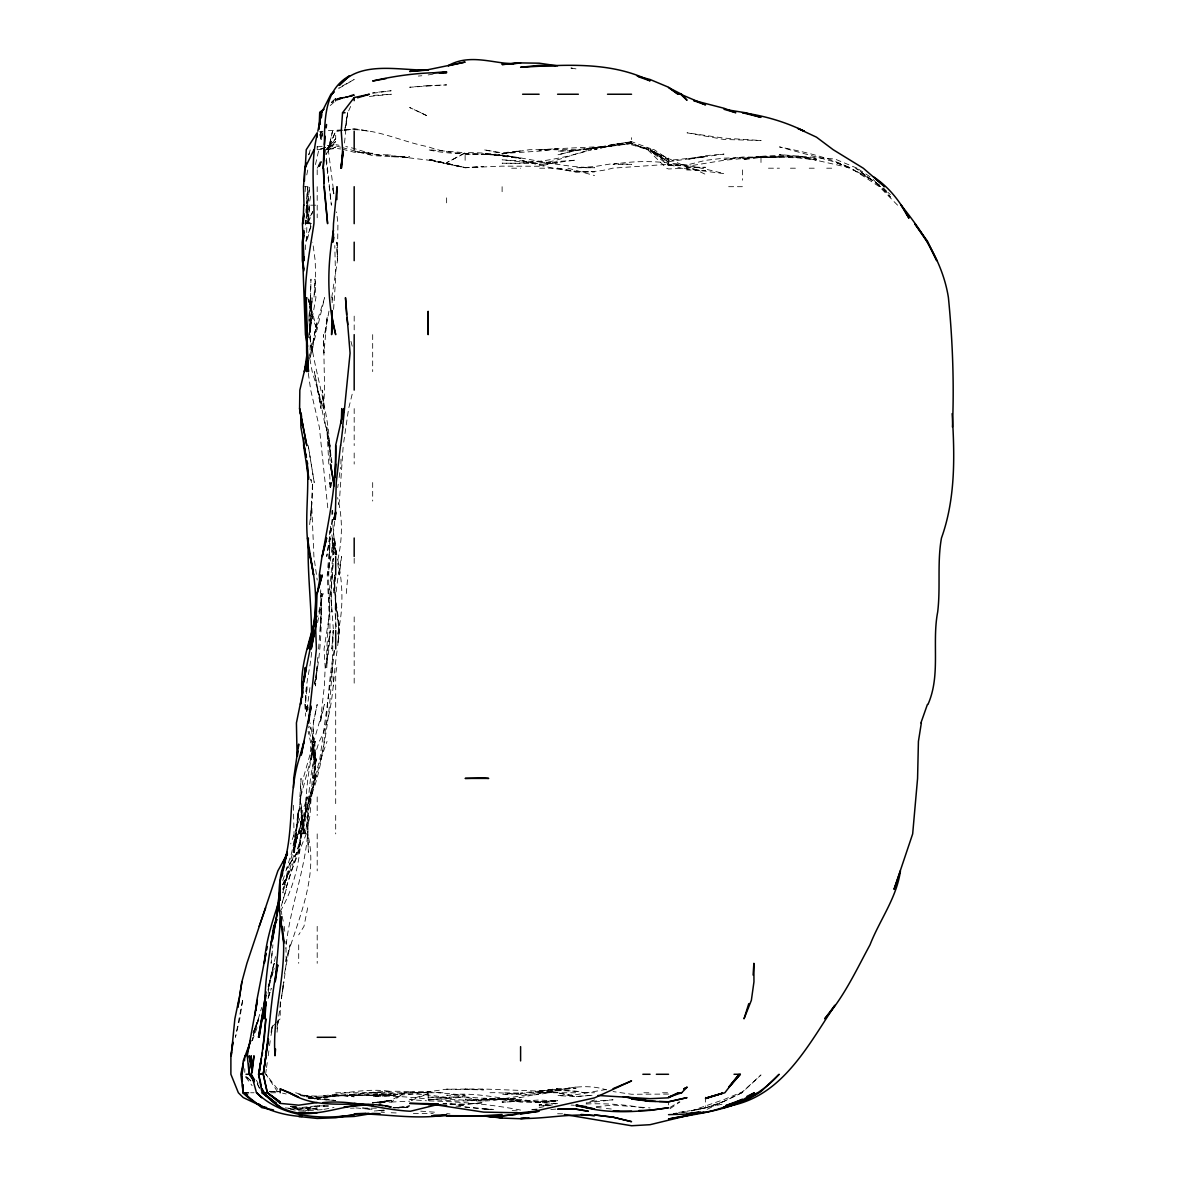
<?xml version="1.0" encoding="UTF-8"?>
<svg xmlns="http://www.w3.org/2000/svg" width="1185" height="1185" viewBox="0 0 1185 1185"><rect width="100%" height="100%" fill="white"/><g stroke="black" fill="none" stroke-linecap="round" stroke-linejoin="round"><path stroke-width="0.75" stroke-dasharray="5 3.75" d="M244.791 1072.425L244.791 1068.722M340.939 464.061L340.969 458.521M305.908 219.98L305.004 228.72M305.967 212.574L306.011 208.886M332.141 510.291L332.274 513.994M312.751 211.345L306.856 223.669L306.574 242.17L311.092 225.357L305.434 242.17L305.434 249.561M335.251 576.858C331.963 599.432 343.043 621.547 337.769 643.929L339.117 630.479L335.696 602.084L339.117 630.479L337.71 645.618M337.74 563.245L339.399 575.006L341.532 556.52C337.384 580.369 332.852 604.661 336.57 628.894M285.659 961.642C297.391 920.034 318.78 878.278 307.744 833.885L308.367 852.371C307.108 815.176 306.915 777.064 319.269 741.425C334.096 712.97 332.392 681.316 337.118 650.624M318.617 648.98L321.268 611.993L321.594 593.492L320.335 630.479L321.268 611.993L320.691 589.804M331.933 514.497L332.111 511.135M333.592 309.404L335.607 279.156L334.792 245.532M332.2 575.006L331.193 593.492L331.815 611.993L330.733 593.492L333.489 558.194L330.733 593.492L333.311 628.805M299.879 796.898L301.034 778.412L300.353 796.898L304.041 833.885L299.879 796.898L301.257 815.399L305.078 833.885L301.301 815.399M306.1 220.321L305.878 223.669L311.033 193.422M306.574 203.509L307.863 186.697L304.427 186.697M310.663 353.115L317.195 321.298L324.646 297.642L309.655 359.84C310.811 339.206 310.248 318.365 312.307 297.642L308.426 338.317M305.108 191.733L305.537 186.697L305.197 190.059M346.287 593.492L347.872 575.006M305.819 220.321L305.523 223.669L309.537 186.697L306.708 213.596L307.152 205.183L306.56 211.908M272.002 953.244L271.113 963.316L272.417 949.881M333.444 630.479L331.756 648.98L333.178 630.479C332.096 686.722 329.608 743.691 309.389 796.898L319.728 759.926L334.925 648.98M686.737 168.196L687.019 167.278L705.519 167.292L687.019 167.278L650.047 149.71L668.533 160.375L705.519 156.731L687.019 159.368L705.519 155.65L724.005 154.094L668.533 161.649L650.047 149.71L668.533 159.294L654.194 149.71L631.546 144.718L647.632 149.71L666.488 168.196L668.533 168.981L686.737 168.196L687.019 164.967L705.519 160.345L724.005 158.153L742.506 157.575L724.005 159.486L742.506 157.042L779.478 157.146L760.992 157.368L742.506 159.797C767.021 152.939 791.817 156.198 816.465 159.975L797.979 157.857L760.992 156.805L724.005 160.286L687.019 166.33L668.533 164.715L650.047 148.421L631.546 141.667L613.06 144.629L631.546 141.667M309.64 524.585L312.173 501.048L312.573 482.547L310.751 519.534L311.551 501.048L313.906 556.52L317.195 580.043M272.58 948.193L272.906 944.83M307.67 297.642L311.966 316.128L317.195 330.289L308.322 297.642L312.188 316.128L310.618 297.642L310.959 279.156L309.789 316.128L310.929 297.642L308.974 316.128L309.596 334.629L311.951 353.115L314.351 334.629L317.195 323.609L314.38 334.629L312.04 353.115L309.581 334.629L311.477 316.128L309.3 334.629L315.906 297.642L314.929 279.156L314.025 297.642L315.699 279.156L315.195 260.656L312.707 242.17M343.102 447.249L339.414 501.048L337.562 507.313M317.728 657.468L315.477 685.952L317.195 667.466L315.565 677.553M335.414 576.695L333.666 593.492L334.451 575.006L335.696 606.068L333.755 576.858M277.053 1032.239L278.312 1020.478M282.83 884.736L289.57 870.871L282.563 884.736C299.731 858.281 301.138 826.389 309.581 796.898L300.353 833.885L310.351 796.898L305.019 815.399L302.901 833.885L306.352 796.898L305.567 815.399C305.656 790.484 308.678 765.451 315.328 741.425L300.768 796.898L293.139 852.371L295.569 833.885L291.747 852.371L285.911 870.871M306.53 198.458L307.863 186.697L306.989 205.183L308.189 223.669L309.626 205.183L307.804 223.669L312.825 211.908M311.566 652.328C310.203 672.517 302.353 692.544 306.708 712.852M283.259 985.179L276.89 1028.876M284.4 978.454L286.192 963.316L285.911 941.468M332.067 519.534L326.734 556.52L332.881 519.534M344.509 142.985L347.546 112.723L344.598 131.224L347.812 112.723L350.642 106.443M268.225 1055.776L269.321 1047.377M269.543 1045.688L270.195 1040.652M334.688 521.222L331.015 556.52L327.875 575.006L329.963 556.52C325.505 593.448 334.97 630.731 325.682 667.466L330.245 630.479L327.712 648.98L326.793 667.466L326.779 648.98L329.075 611.993L327.223 575.006L330.185 538.02L329.4 556.52L329.593 530.628M339.147 477.511L340.495 467.423M343.724 442.212L348.627 408.588L352.76 391.776M282.756 988.542L281.408 998.629L284 981.817M282.978 986.853L283.659 981.817M309.937 687.641L307.641 704.453L307.907 711.844L307.611 704.453L308.056 707.815M265.573 1074.277L266.299 1069.226M266.536 1067.552L267.751 1059.138M337.725 487.598L338.229 484.235M331.726 297.642L337.458 260.656L336.747 242.17L337.414 260.656L337.932 223.669L336.584 211.908M315.462 164.582L318.839 149.71L335.696 144.14L318.187 149.71L335.696 145.874L340.539 147.162M304.886 815.399L298.709 849.201L285.659 889.357L291.288 870.871L306.322 833.885L310.011 815.399L313.462 759.926L313.344 722.939L317.195 704.453L313.27 722.939L311.581 759.926L313.047 741.425L311.077 759.926L310.44 741.425L308.115 731.338M284.489 973.403L290.177 944.83L286.089 959.954M315.299 679.227L314.203 685.952C320.957 654.564 322.409 622.125 320.483 590.145M268.091 993.578L270.061 981.817L273.779 970.041M305.004 223.669L305.567 220.321M336.777 667.466L335.696 673.761L335.696 806.215M277.009 1027.202L278.194 1020.478M337.636 634.079C343.769 608.483 343.087 582.057 337.058 556.52M337.814 559.853C342.421 539.323 342.835 518.067 337.577 497.611M334.111 650.654C324.586 699.254 329.445 750.09 310.766 796.898L317.195 771.302M275.572 956.606L268.284 986.853M307.656 907.843L303.982 926.344L298.709 934.861M306.767 174.921L308.115 168.196M270.965 1035.601L272.654 1027.202M328.971 311.092L324.72 334.629L327.267 316.128L323.935 353.115L323.52 334.629L324.616 390.102L323.386 408.588L312.203 371.601L309.107 354.789M314.84 778.412L310.811 796.898L305.271 833.885L308.204 815.399C309.507 860.947 290.058 903.192 285.837 948.193M317.61 622.688L323.001 593.492L317.639 616.911M305.063 815.399L300.501 833.885L301.42 815.399L299.346 833.885L302.516 815.399L293.495 852.371L297.939 833.885L293.969 852.371L303.197 778.412L324.423 704.453L320.246 722.939L324.349 685.952L325.179 667.466L324.053 648.98L329.904 611.993L329.163 593.492L332.807 556.52L332.096 538.02L333.474 554.832M252.005 1040.652L252.835 1037.29M271.247 1030.565L272.58 1025.514M308.87 154.761L310.233 149.71L308.737 154.761M297.035 852.371L286.296 869.331L297.05 852.371L298.709 846.283M252.39 1040.652L257.841 1025.514M288.933 870.871L282.889 889.357L288.933 870.871L282.904 892.883C288.385 860.177 301.597 829.5 307.567 796.898L290.651 843.972M255.012 1027.202L258.463 1018.804L253.338 1035.601L261.722 1007.413M281.23 906.169L286.222 889.357L281.645 904.481M270.995 1032.239L272.506 1027.202M258.404 1018.804L253.086 1035.601L258.671 1018.804L253.397 1032.239M282.8 880.618L285.392 872.486M268.062 998.629L271.291 988.542M268.136 986.853L274.209 968.367M321.239 161.471L319.017 168.196L321.49 161.471M268.165 996.94L271.098 988.542M320.454 759.926L327.03 741.425M268.299 996.94L270.921 990.216M252.998 1032.668L259.397 1018.804M317.195 174.743L317.195 168.196L321.52 158.953M282.756 884.736L289.244 870.871L294.502 852.371L296.324 833.885L294.502 852.371L293.347 804.304M280.223 911.472C293.791 887.935 300.486 860.977 300.901 833.885L298.798 852.371C302.027 821.072 317.55 792.054 315.077 759.926L313.951 778.412L316.04 759.926L314.662 741.425L309.655 726.301M317.195 168.196L321.15 162.034M326.082 154.331L329.045 149.71L335.696 147.073L326.512 149.71L335.696 138.675L335.696 132.409M335.696 138.675L327.401 149.71L335.696 131.224L342.421 130.291M271.587 1027.425L275.29 1023.721M276.52 1022.492L280.223 1018.804L280.223 1000.303M331.711 101.91L335.696 98.296L352.508 96.074M330.245 105.524L335.696 100.71L354.182 94.237L335.696 99.999L354.182 95.363L335.696 99.17L331.696 102.562L335.696 99.17L350.819 96.459M326.453 148.703L335.696 141.637L326.482 149.71L335.696 148.377L340.628 148.954M391.168 1100.272L372.683 1102.657L391.168 1102.05L404.752 1092.763L391.168 1100.272L372.683 1103.531M669.955 1108.745L679.909 1101.961M707.06 1109.323L741.899 1092.763L760.992 1074.943L742.506 1091.815L724.005 1099.532L691.833 1110.656M670.073 1107.397L679.316 1101.783M338.777 88.416L354.182 79.528L338.777 87.942M342.139 147.577L372.683 155.605L409.654 157.62L391.168 155.739L428.155 160.108L465.127 167.544L428.155 159.101L465.127 167.544L483.628 166.596L465.127 167.752L428.155 159.634L465.127 167.752L502.114 166.137L539.101 166.255L557.587 162.389L576.073 160.108L557.587 161.516L539.101 164.789L557.587 162.834L502.114 159.827L539.101 163.574L502.114 163.174C532.732 164.211 562.445 158.553 591.596 149.71C568.059 154.331 545.026 169.366 520.6 160.138C550.21 168.151 582.057 176.817 612.467 168.196L668.533 164.285L687.019 169.944L705.519 170.64L687.019 168.862L724.005 173.632C687.789 164.241 650.491 157.59 613.06 164.419L631.546 164.33L613.06 163.545L594.574 166.567L576.073 167.752L594.574 167.752C550.981 167.248 508.78 151.443 465.127 152.746L446.641 162.701L465.127 153.028L465.127 161.634M741.899 1092.763L724.005 1101.398L705.519 1107.842L691.833 1110.878M411.343 1100.524L428.155 1093.651L428.155 1100.88C459.113 1101.665 490.131 1104.094 520.6 1110.093M594.574 1099.828L586.16 1103.042L613.06 1099.799L591.211 1101.354M724.005 1101.428L705.519 1107.842L687.019 1111.219M428.155 1093.651L409.654 1099.621L426.467 1100.761M320.083 131.979L322.972 131.224M335.696 99.999L354.182 95.348M490.012 1092.763C509.12 1091.918 528.451 1098.051 547.307 1092.763C566.43 1087.934 587.064 1083.49 606.335 1089.874M547.307 1092.763L557.587 1090.2L576.073 1088.23L557.587 1088.6L539.101 1091.118L483.628 1089.015L446.641 1089.193L409.654 1094.422L372.683 1096.643C409.788 1093.666 446.464 1105.027 483.628 1099.428L465.127 1099.236L483.628 1100.969L465.127 1097.043L428.155 1097.162L446.641 1097.769C398.249 1088.23 349.012 1098.999 300.397 1095.325M691.403 1110.834L724.005 1103.798M502.114 1101.339L543.974 1092.763L557.587 1092.333L539.101 1092.674L502.114 1099.013L483.628 1099.606L502.114 1099.665L520.6 1097.443M539.101 1107.694L555.913 1104.079M443.279 1103.428L446.641 1103.294M538.627 1092.763L576.073 1087.015M322.246 1109.649L306.1 1110.76M323.92 1109.338L334.007 1107.501M397.893 1108.034L409.654 1105.901L392.842 1107.916M428.155 74.936L433.192 74.107M613.06 145.133L583.301 149.71L631.546 143.385L648.595 149.71L631.546 143.548L576.073 150.702L557.587 151.102L576.073 150.376L557.587 154.894L578.65 149.71L631.546 143.4L647.958 149.71L668.533 161.989L668.533 168.196M446.641 1098.688L465.127 1096.984L502.114 1099.665L483.628 1099.932L502.114 1098.747C477.733 1104.85 452.877 1096.244 428.155 1100.05L465.127 1095.918M545.337 149.71L557.587 148.658L539.842 149.71L576.073 149.651L613.06 146.066L557.587 148.658L539.101 151.147L502.114 153.546L483.628 149.71L502.114 152.85L520.6 150.821L502.114 153.917L529.473 149.71L552.521 149.71M539.101 1092.763L557.587 1090.2L576.073 1091.163L584.368 1092.763C557.143 1087.267 529.591 1094.481 502.114 1094.333L520.6 1093.103L502.114 1092.763M344.094 130.069L354.182 128.676L369.113 131.224L354.182 129.209L326.601 130.765M539.101 1091.133L557.587 1088.6M678.62 1112.404L685.345 1111.486M372.683 93.289L391.168 90.756L372.683 92.771M372.683 1102.85L391.168 1100.332L377.719 1103.62L391.168 1100.45L372.683 1102.657M631.546 141.963L594.574 148.199L613.06 144.348L631.546 142.378M631.546 142.615L613.06 145.029L594.574 149.71L613.06 144.496L631.546 143.4M414.557 1092.763L428.155 1092.348L409.654 1092.451L391.168 1095.058L335.696 1095.073L317.195 1098.332L335.696 1095.74L391.168 1091.504C361.884 1086.838 333.266 1096.984 304.264 1096.866M307.952 1097.962C344.865 1097.547 381.451 1087.549 418.275 1092.763M317.195 146.91L325.608 145.859M327.282 145.651L335.696 144.614L339.058 145.266M557.587 1089.311L520.6 1092.97M606.335 1089.445L576.073 1094.673L557.587 1095.636L576.073 1096.51L592.885 1095.236L576.073 1096.569L557.587 1092.763L576.073 1096.569M342.421 130.483L335.696 131.224L328.275 149.71L333.918 193.422M344.094 130.306C373.127 126.514 400.16 141.563 428.155 146.733C457.899 157.872 490.012 151.532 520.6 158.257L483.628 153.695L520.6 158.509C490.294 150.584 458.625 157.161 428.155 149.71L465.127 152.746M376.045 1110.893L384.444 1109.975L374.356 1111.012M302.071 1107.427L317.195 1105.827L328.289 1105.96L317.195 1106.049L298.709 1109.042L291.984 1106.612M369.32 96.459L391.331 94.237L372.683 95.452M596.248 1106.716L613.06 1105.057L650.047 1107.916M418.335 76.062L421.816 75.751M683.671 1112.419L687.019 1112.122M550.862 1109.53L557.587 1108.967M549.396 149.71L539.101 150.451L539.101 149.71L557.587 149.71M381.111 1110.967L384.458 1110.775M586.16 1103.99C605.239 1103.265 624.569 1104.316 643.322 1107.975M394.531 1107.945L409.654 1107.16L393.02 1107.738M532.376 1109.471L537.412 1109.219M391.168 1102.05L409.654 1101.206M531.695 1109.427L539.101 1109.13M548.344 1105.412L539.101 1105.783L548.344 1105.546M376.371 1108.227L361.588 1107.99M350.493 1108.197L354.182 1108.093M354.182 1095.103L335.696 1095.592L313.847 1099.028L335.696 1095.073L354.182 1096.777L335.696 1094.718L317.195 1098.51L307.952 1098.421M413.358 1113.426L433.192 1113.396M446.641 1089.193L483.628 1089.844L465.127 1088.867M298.709 1110.893L304.264 1110.789M465.127 154.272L483.628 154.006M391.168 156.746L409.654 156.464M450.344 1104.568L465.127 1104.509L483.628 1102.672L465.127 1104.139L450.344 1103.783M420.749 1111.174L437.872 1112.419M321.816 137.949L319.95 131.224L321.668 131.224L322.898 137.949L321.668 131.224M318.839 149.71L317.195 149.71L317.195 143.652M325.831 149.71L329.045 149.71M511.668 168.196L520.6 168.196M539.708 168.196L557.587 168.196L576.073 171.292L594.574 171.81L576.073 172.225L557.587 168.196M768.458 168.196L779.478 168.196M790.41 168.196L797.979 168.196M809.222 168.196L816.465 168.196M826.7 168.196L834.951 168.196M728.657 186.697L742.506 186.697M315.699 205.183L306.989 205.183L309.063 223.669L306.352 208.545M306.856 223.669L311.551 223.669M250.657 1092.763L254.034 1092.763M270.61 1092.763L278.208 1092.763L265.973 1074.277L280.223 1092.511M335.696 1092.763L428.155 1092.763M429.237 1092.763L446.641 1092.763M535.679 1092.763L576.073 1092.763M582.842 1092.763L594.574 1092.763M643.87 1092.763L650.047 1092.763M662.533 1092.763L668.533 1092.763M328.289 1106.049L317.195 1106.049L298.709 1109.886L285.259 1107.768M278.371 1091.755L269.128 1091.652L280.223 1091.637L269.128 1091.296M557.587 1113.737L563.142 1113.811M668.533 1094.081L631.546 1094.259L613.06 1091.563M555.913 1103.842L502.114 1098.88L520.6 1102.124L539.101 1102.465L557.587 1100.702L539.101 1101.502L557.587 1100.998L539.101 1100.006L502.114 1102.257L520.6 1101.043L557.587 1103.531M550.195 1105.013L539.101 1104.568L548.344 1105.013M391.168 1112.745L396.708 1112.967M442.938 1103.353L446.641 1103.516M455.884 1106.123L493.715 1109.441M512.201 1110.582L518.926 1110.952M381.081 1112.197L384.444 1112.374M335.696 1100.48L317.195 1099.176L335.696 1100.554L298.709 1094.466M285.259 1107.886L301.982 1109.53M571.037 1105.057L574.399 1105.309M486.991 1109.515L465.127 1107.086M355.87 1107.916L372.683 1109.471L362.595 1108.005M298.709 1107.797L317.195 1109.515L302.071 1107.812M596.248 1107.442L604.661 1108.316M606.335 1108.493L613.06 1109.19M295.628 1092.763L317.195 1099.013L300.397 1095.518M446.641 1113.589L450.004 1113.944M342.272 149.132L354.182 152.243L372.683 153.309L354.182 151.473L372.683 154.687L391.168 154.865C375.023 157.768 361.099 149.206 345.783 146.584M450.004 1104.094L465.127 1105.872L450.004 1103.946M539.101 1101.783L520.6 1099.532L483.628 1098.258L502.114 1098.495L520.6 1100.746C495.997 1097.695 471.615 1091.696 446.641 1095.251L465.127 1095.236L428.155 1091.666L409.654 1091.8L391.168 1095.651L354.182 1095.207L372.683 1095.355L391.168 1093.933L372.683 1095.281L391.168 1095.058L372.683 1092.777M571.037 68.063L576.073 68.893L571.037 68.019M290.31 1109.278L295.346 1110.152M293.673 1106.523L297.035 1107.131M291.984 1106.449L297.035 1107.457M303.612 1109.871L308.515 1110.908M282.548 1093.162L286.148 1093.977M567.971 168.196L594.574 175.573M293.673 1106.242L297.035 1107.279M692.395 168.196L705.519 174.373M857.036 168.196L834.951 159.042L779.478 154.598L816.465 159.027L797.979 156.109L851.511 168.196L834.951 162.019L779.478 146.925C803.756 151.858 828.433 157.101 850.726 168.196L834.951 162.019C850.741 168.596 866.546 175.661 880.47 185.704M668.533 161.989L650.047 150.643L668.533 165.633L687.019 165.411L668.533 164.715L687.019 164.967L687.019 167.278M858.518 169.188L871.938 178.017M883.106 187.837L886.765 191.259M887.995 192.4L890.424 194.681M873.138 179.424L880.337 186.697L875.537 181.735M897.578 205.183L879.344 186.697L853.452 169.677L871.938 179.868L855.777 168.196L880.544 186.697L890.424 197.051L883.151 187.985M250.761 1080.868L247.102 1076.913L250.835 1080.868M245.739 1077.121L252.109 1085.653M256.315 1080.261L258.123 1083.268M317.462 390.102L323.475 408.588L322.557 390.102L325.519 427.074L314.351 371.601L321.031 408.588L317.195 387.08M319.95 131.224L321.964 137.949M350.953 341.354L352.271 346.39M319.831 134.586L321.535 141.311M307.167 722.939L311.685 741.425L314.588 759.926L314.321 778.412L314.751 759.926L312.41 741.425L314.484 759.926L313.581 741.425L310.1 722.939M320.069 134.586L321.268 139.623M306.456 205.183L311.151 228.72M282.178 916.257L283.541 922.982M308.5 447.249L314.232 482.547L308.189 445.575M333.77 193.851L332.481 186.697L333.652 193.422M330.334 526.258L335.281 554.832L332.778 538.02L333.563 554.669L334.022 538.02L332.407 519.534M336.792 554.891L335.696 548.403L336.584 554.891M306.545 711.178L305.404 704.453L307.256 685.952L304.812 704.453L305.686 716.214M332.007 462.387L326.438 427.074L328.882 445.575L326.793 427.074L328.837 464.061M308.307 373.29L310.722 390.102L319.328 427.074L327.771 507.772M325.49 149.71L331.385 205.183L325.816 158.123M281.363 911.206L281.823 914.568M309.907 334.629C315.388 377.467 331.978 418.527 329.726 462.387M284.207 926.344L284.978 933.069M307.019 711.178L306.293 704.453L306.648 711.844M329.652 474.148L330.408 486.25M335.696 554.239L334.481 538.02L335.577 554.832M335.592 554.832L334.629 538.02L335.236 554.669M332.481 667.466L333.563 685.952M308.974 316.128L309.581 334.629M332.659 510.291L332.748 513.994M335.725 628.628L335.696 594.944M760.992 157.501L760.992 164.715M742.506 169.929L742.506 180.209M705.519 1097.088L705.519 1106.509M668.533 158.049L668.533 161.649M668.533 1101.517L668.533 1104.924M631.546 137.667L631.546 139.549M502.114 186.697L502.114 195.155M446.641 197.851L446.641 205.183M372.683 334.629L372.683 371.601M372.683 482.547L372.683 501.048M354.182 316.128L354.182 332.778M354.182 408.588L354.182 445.575M354.182 452.981L354.182 464.061M354.182 558.313L354.182 565.526M354.182 616.896L354.182 685.952M335.696 98.296L335.696 101.48M335.696 815.399L335.696 833.885M317.195 186.697L317.195 204.19M317.195 205.183L317.195 217.759M317.195 796.898L317.195 815.399M317.195 833.885L317.195 870.871M317.195 926.344L317.195 963.316M298.709 944.83L298.709 963.316M332.23 297.642L332.126 303.182L332.23 297.642M297.553 815.399L295.791 833.885L298.709 809.74L297.553 815.399M242.614 1000.303L239.8 1018.804L235.43 1037.29L242.614 1000.303M316.04 759.926L312.973 778.412L316.069 759.926L312.144 741.425L316.04 759.926M332.511 131.224L328.319 149.71L332.511 131.224M298.709 811.088L297.716 815.399L298.709 811.088M274.135 963.316L269.499 981.817L274.283 963.316M270.061 981.817L267.914 990.216L270.106 981.817M685.197 1111.604L681.864 1112.3L685.345 1111.604M317.195 1108.005L307.122 1109.619L317.195 1108.005M428.155 85.601L409.654 87.246L446.641 84.89L428.155 85.601M760.992 156.672L742.506 158.183L779.478 156.731L797.979 157.146L779.478 156.05L760.992 156.672M760.992 140.526L724.005 139.474L687.019 132.809L724.005 138.112L760.992 140.526M492.027 1109.456L483.628 1108.982L492.027 1109.471M298.709 1109.738L290.31 1106.39L298.709 1109.738M420.912 112.723L409.654 107.509L428.155 116.323L420.912 112.723M248.524 1079.046L245.873 1076.661L248.524 1079.105M259.471 1088.141L256.464 1081.979L259.471 1088.141M330.171 445.575L326.201 427.074L331.356 462.387L330.171 445.575M311.522 482.547L310.825 479.184L311.522 482.547M330.319 487.598L329.534 482.547L330.26 487.598M330.511 485.909L330.037 482.547L330.467 485.909M331.785 486.25L331.637 482.547L331.741 486.25"/><path stroke-width="1.5" d="M306.13 316.128L307.981 371.601L306.219 297.642L306.648 353.115L308.5 371.601L307.744 361.514M297.065 756.223L296.428 722.939L302.886 691.003M304.071 256.967L304.041 260.656L302.427 223.669L303.908 213.596M336.851 199.643L337.029 186.697L333.489 223.669L332.881 242.17L333.548 233.756M952.444 427.074C954.251 383.91 952.666 340.599 948.415 297.642C942.964 262.566 922.996 232.304 901.104 205.183L908.925 218.203C900.481 201.88 888.869 186.889 873.36 176.743M293.51 787.655L293.702 778.412L298.709 744.062L298.339 747.587M304.441 181.142L304.752 168.196L306.234 163.16M303.819 438.169L303.597 445.575L308.737 479.184M303.715 205.183L303.108 223.669L304.041 215.27M335.236 477.007L335.696 464.061M341.265 423.386L341.754 408.588L341.873 415.979M308.381 538.02C307.019 570.74 311.492 603.298 311.566 636.034M319.046 129.372L319.683 112.723L323.727 109.124M308.618 477.511L307.196 464.061C309.611 494.871 303.093 525.962 310.115 556.52C317.121 586.975 318.617 619.222 307.552 648.98L314.721 622.081M323.935 149.71L323.149 168.196C327.178 137.223 316.81 93.822 349.619 75.751L339.488 85.246M316.069 593.492L315.269 611.993L312.914 630.479M335.266 477.451L335.696 445.575C336.984 482.947 328.601 519.889 322.246 556.52L326.645 538.02L321.979 556.52L319.313 575.006L319.831 581.731M280.638 917.101L280.223 926.344L280.83 917.931M317.195 137.03L317.195 132.735L306.248 149.71L305.241 168.196L306.145 164.833M333.533 237.119L333.326 240.481L333.607 237.119M753.112 975.092L753.867 963.316L753.956 981.817L751.364 1000.303L744.032 1018.804L748.757 1003.665M244.495 1060.827L244.821 1055.776M357.574 97.807L369.409 94.237L354.182 97.555L342.554 112.723L341.25 131.224L342.584 149.71L341.398 168.196L343.013 151.399M304.456 679.227L305.3 667.466L300.516 704.453L301.464 699.402M265.988 1003.665L264.848 1018.804C263.633 980.143 270.728 942.031 279.067 904.496M302.827 687.641L302.145 696.039L302.723 692.677M275.557 1049.051L275.009 1055.776C271.824 1012.197 288.518 970.011 282.252 926.344L282.578 929.707M252.094 1072.588L253.99 1055.776L251.413 1074.277L256.493 1092.763L261.722 1097.606L256.493 1092.763M332.333 326.216L331.593 334.629L331.963 310.589L331.874 316.128L335.696 334.629C326.616 300.486 327.267 264.936 333.503 230.394M262.166 1055.776L262.492 1052.413M262.818 1049.051L265.825 1018.804L264.403 1037.29L258.952 1074.277L261.218 1059.138M324.423 144.674L325.238 136.26M280.564 918.286L275.201 981.817L277.808 965.005C270.995 994.896 270.18 1025.543 265.588 1055.776L268.432 1038.964L263.292 1074.277L267.306 1092.763L280.223 1103.383L298.709 1105.19L317.195 1102.524M297.435 756.4L297.983 751.112M304.012 232.082L302.901 242.17L303.952 235.445M241.873 981.817L237.948 1007.028L241.873 981.817L246.91 963.316L277.868 870.871L287.303 853.881M342.658 427.074L350.079 353.115L345.487 297.642L346.568 314.455M311.462 643.929L313.047 630.479L310.514 648.98L313.788 630.479L302.708 685.952L306.204 669.14M340.51 445.575L336.259 482.547L335.207 519.534L335.696 511.979L333.785 519.534L335.696 513.594M340.688 445.575L342.895 427.074M326.142 127.861L326.556 124.499M342.969 151.399L340.85 168.196L343.146 153.072M231.623 1052.413L231.208 1055.776L234.867 1018.804L238.674 1000.303M232.053 1049.051L232.897 1042.326M254.938 1015.441L256.864 1000.303L265.988 953.244L264.299 963.316C265.707 941.794 272.357 921.249 279.142 900.926M263.292 1074.277L265.884 1055.776L263.248 1074.277L267.306 1092.763L280.223 1102.035L280.223 1103.383M232.808 1042.326L230.897 1055.776L230.882 1074.277L238.363 1092.763L243.236 1097.577L260.182 1105.531M276.49 912.894L280.045 889.357M266.047 995.267L259.071 1037.29L266.032 991.904M280.223 885.254L280.223 899.978L280.223 880.81L287.081 852.371L283.067 870.871M303.982 230.394L302.205 242.17L302.323 260.656L303.908 270.743M255.797 1010.39L257.338 1000.303L247.265 1055.776L249.161 1074.277L254.405 1081.727M342.435 418.675L343.991 408.588L335.696 445.249M321.283 117.774L321.816 114.412M921.352 722.939L918.419 741.425L917.575 778.412L912.672 833.885L894.023 889.357L900.422 870.871C896.645 897.963 879.7 919.93 870.012 944.83C856.251 970.159 843.972 997.044 824.686 1018.804L834.951 1005.236C807.459 1046.503 780.708 1099.102 725.694 1106.494M301.168 754.875L311.181 706.127M261.781 1018.804L258.493 1037.29L264.714 1000.303M317.195 134.498C309.848 163.871 314.766 193.925 313.936 223.669C309.344 254.257 302.708 285.067 306.322 316.128M261.159 1059.138L258.582 1074.277L261.722 1091.311M274.742 926.344L272.417 939.794L278.297 907.843M309.863 714.525L308.411 722.939L316.41 648.98L315.728 630.479L317.062 593.492L322.261 575.006L317.195 593.492L320.528 575.006M310.44 711.178L311.018 707.815M261.411 1059.109L258.626 1074.277L261.337 1085.978M314.543 632.168L311.211 648.98L316.795 620.259M282 876.263L282.711 872.664M301.36 754.875L304.056 741.425L298.709 760.178C287.688 796.231 294.754 835.203 281.674 870.871C276.253 894.942 280.134 919.219 283.867 943.156M317.832 131.224L321.565 112.723L330.926 94.237L333.311 92.534M266.669 949.881L267.366 946.519M314.484 622.081C307.833 646.566 298.842 671.154 302.531 697.047M315.18 618.718L315.891 615.356M306.515 363.202L304.412 371.601L307.152 353.115L307.093 338.317L306.53 371.601L307.182 353.115L307.493 358.151L299.835 390.102L299.583 408.588L306.796 445.575L299.583 408.588L302.797 427.074L301.997 420.349M277.542 907.843L278.875 902.659M314.41 632.168L309.789 648.98L314.721 632.168M250.479 1040.652L246.199 1055.776L249.368 1045.688M927.959 704.453C940.89 675.198 931.78 642.655 937.676 611.993C940.683 587.404 937.068 562.49 941.468 538.02C955.717 498.381 954.754 455.07 952.147 413.624M265.633 907.843L259.189 926.344M250.835 1040.652L243.236 1060.96L242.095 1074.277L243.236 1063.345L240.836 1074.277L243.236 1092.763L242.658 1084.349M920.908 722.939L927.411 704.453M276.935 919.649L274.313 926.344L270.921 944.83L273.72 926.344L276.609 919.649M283.067 862.517L287.348 852.371M283.837 861.599L287.466 853.911M734.033 1074.277L739.173 1074.277L724.835 1092.763L705.519 1098.169L722.332 1093.251M728.671 1087.075L739.173 1074.277M333.548 91.926L331.4 94.237L334.259 91.971M681.642 1092.763L678.427 1092.763L668.533 1097.162L681.642 1092.763L687.019 1087.267L683.834 1088.837L687.019 1087.267M339.295 85.246C360.595 60.035 399.271 70.73 428.155 70.019L409.654 71.426L428.155 69.678L465.127 62.079L448.315 65.782M319.743 112.723L323.727 109.346L319.683 112.723L322.083 112.723M758.119 1092.763L742.506 1101.295L724.005 1107.694C745.276 1102.139 764.473 1090.704 779.137 1074.277L760.992 1091.563C733.485 1110.049 700.172 1113.233 668.533 1119.01L697.106 1113.411M678.427 1092.763L668.533 1097.828L650.047 1098.673L597.936 1095.458M746.98 1096.347L754.445 1092.763L742.506 1100.035L725.694 1105.664L742.506 1099.265C725.176 1107.708 706.571 1114.3 687.019 1113.663L698.794 1112.122M613.06 1088.674L631.546 1080.898L594.574 1097.858L534.45 1111.249L520.6 1112.804L483.628 1112.122L428.155 1103.635L409.654 1103.383L438.243 1104.405L410.44 1111.249C381.126 1109.871 352.626 1099.384 322.75 1102.628M448.315 65.59C469.142 53.769 491.479 62.82 513.209 63.931M721.917 1093.296L705.519 1098.569L722.332 1093.296M700.468 1112.685L703.831 1111.96M697.106 1113.248L650.047 1124.698L631.546 1125.75L564.312 1114.463M386.117 78.58L372.683 80.995C396.827 75.425 421.845 72.166 446.641 72.67L439.25 72.863M347.457 1115.722L335.696 1117.766L317.195 1118.447L298.709 1116.477L302.071 1116.077M439.916 72.981L446.641 71.87L433.192 72.818M700.468 1112.019L687.019 1114.063L668.533 1114.67M520.6 1114.019L539.101 1111.249L502.114 1115.989L431.844 1115.678M302.071 1116.522C280.875 1115.322 258.908 1108.271 243.236 1093.207M673.584 1113.93L676.946 1113.426M344.094 1106.849L368.979 1104.672M515.564 1114.522L502.114 1115.87L446.641 1115.692L483.628 1116.077L502.114 1117.662L483.628 1115.855L502.114 1118.107L520.6 1118.729L529.014 1117.988M525.651 1118.107L520.6 1118.477C545.337 1118.995 569.763 1113.219 594.574 1115.633L581.124 1114.433M438.243 1103.842L428.155 1104.524L446.641 1105.22M298.709 1112.596L305.434 1112.152M483.628 1115.692L502.114 1114.522M369.32 1104.687C345.339 1104.213 322.838 1115.781 298.709 1112.893L317.195 1112.626C295.88 1116.655 272.002 1108.168 261.722 1088.378L263.899 1092.763M365.276 1113.5L368.979 1113.337M365.276 1113.322L354.182 1113.781C385.169 1113.604 415.713 1120.106 446.641 1114.833L433.695 1115.322M586.16 1106.597L576.073 1105.798L594.574 1108.967L576.073 1104.909C605.979 1114.7 637.93 1112.241 668.533 1107.738L650.047 1110.389L638.952 1110.538M618.614 1110.952L613.06 1111.1L631.546 1111.13M522.615 94.237L539.101 94.237M557.587 94.237L578.354 94.237M607.52 94.237L631.546 94.237M681.568 94.237L668.533 87.557L678.057 94.237L681.568 94.237L687.019 100.281L680.605 94.237L705.519 104.858L693.743 100.666M342.554 112.723L345.042 112.723M313.981 149.71L304.886 168.196L303.508 186.697L303.997 205.183M317.195 1037.29L335.696 1037.29M246.021 1074.277L249.472 1074.277L253.931 1080.039M642.862 1074.277L650.047 1074.277M656.371 1074.277L668.533 1074.277M248.524 1092.763L242.925 1092.763L242.54 1085.371M268.314 1092.763L262.181 1092.763L280.223 1107.279L263.737 1092.763M513.209 64.005L502.114 63.842L520.6 63.057L502.114 64.553L520.6 62.909L539.101 63.19L557.587 65.856M555.735 65.767L539.101 65.382L520.6 67.278C563.645 64.953 610.29 60.983 650.047 80.847L638.848 76.877M655.586 1101.369L631.546 1098.954L650.047 1101.354L668.533 1101.872L687.019 1097.651L668.533 1101.739L659.29 1101.472M380.074 1113.633L372.683 1113.426L354.182 1116.448L335.696 1117.174L354.182 1114.833C321.031 1119.81 282.03 1117.648 256.76 1092.763M280.223 1092.763L280.223 1088.985L298.709 1097.191L289.599 1092.763C319.772 1111.989 357.677 1099.28 391.168 1106.997L386.117 1106.168M354.182 1103.428L372.683 1105.516M631.546 1097.725L623.147 1096.688L650.047 1101.354L633.234 1098.051M379.393 1105.087L382.755 1105.62M273.498 1109.93L261.722 1107.605L243.399 1092.763M637.249 76.166L650.047 79.484L668.533 87.231L678.057 94.237M266.773 1107.62L261.722 1106.257L258.908 1104.005M693.743 100.444L724.005 108.265L735.781 112.723L724.005 109.287L745.335 112.723L760.992 117.359L742.506 112.723C763.925 115.626 784.9 121.685 804.319 131.224L797.979 128.513L816.465 137.164L833.188 149.71L863.272 168.196L884.647 186.697L875.745 178.95M280.223 1088.985L289.866 1092.763M267.425 1092.763L280.223 1102.035M244.791 1092.763L247.621 1095.014M905.681 212.885L908.925 216.736M252.775 1077.106L250.524 1074.277L254.597 1079.713M306.204 457.336L300.901 427.074L300.664 412.291M306.945 460.698L307.685 464.061M304.412 447.249L305.093 450.611M305.76 453.974L306.426 457.336M251.709 1069.226L249.117 1055.776L251.724 1069.226M310.085 556.52L313.566 575.006L307.493 538.02M307.582 346.39L305.434 334.629L302.767 260.656L303.893 269.069M346.909 317.817L347.827 324.542M301.197 413.624L301.597 416.987M283.082 934.743L283.748 941.468M251.872 1064.189L251.176 1055.776L251.887 1072.425M324.305 186.697L327.608 223.669L324.023 186.697L323.431 168.196L324.127 182.994M248.791 1064.189L249.472 1074.277M242.095 1075.95L242.318 1079.313M242.066 1076.113L242.347 1081.668M243.088 1085.001L243.236 1090.363M281.126 917.101L281.349 926.344L281.2 917.101M520.6 1046.636L520.6 1060.93M354.182 97.555L354.182 100.651M354.182 131.224L354.182 149.71M354.182 186.697L354.182 223.669M354.182 242.17L354.182 260.656M354.182 334.629L354.182 390.102M354.182 538.02L354.182 556.52M335.696 556.52L335.696 575.006M335.696 630.479L335.696 648.98M280.223 888.735L280.223 894.69M428.259 316.128L428.155 334.629L428.155 311.314L428.259 316.128M320.661 112.723L319.772 124.499L320.661 112.723M265.988 1001.992L263.485 1018.804L266.003 1001.992M740.344 1074.277L728.671 1087.474L740.344 1074.277M261.722 1073.595L260.033 1074.277L261.722 1073.595M742.506 1101.295L724.005 1106.968L742.506 1101.398M483.628 777.953L465.127 778.412L488.694 778.412L483.628 777.953M576.073 1109.116L557.587 1109.16L576.073 1109.249L588.382 1111.249L576.073 1109.116M613.06 1117.159L594.574 1114.952L613.06 1117.218L631.546 1121.662L613.06 1117.159M276.031 1103.102L262.078 1092.763L276.031 1103.131M927.411 241.103L914.672 223.669L927.411 242.17L936.757 260.656L927.411 241.103M333.696 482.547L330.467 464.061L334.185 485.85L333.652 482.547"/></g></svg>
